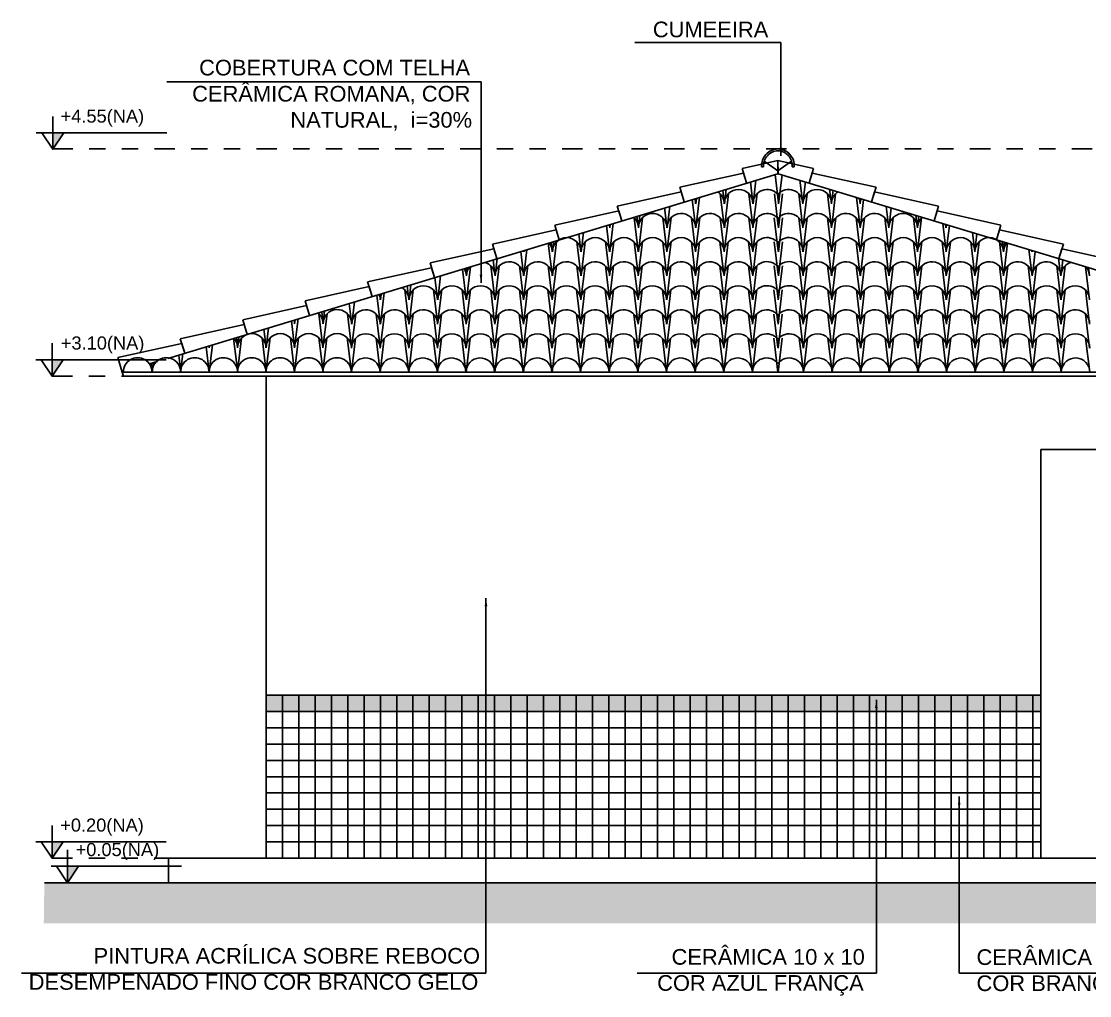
# Model space of a CAD drawing. Extents: x 11 to 195, y 73 to 157.
# Drawn here: x 36.62 to 43.17, y 104.19 to 110.16 of the extents above; entities that cross this region are included whole.
import ezdxf

# ---------------------------------------------------------------- set-up
doc = ezdxf.new("R2010")
doc.units = 0
doc.header["$LTSCALE"] = 0.005
for name, pattern in [('C5', [60, 50, -5, 0, -5]), ('HIDDEN', [9.525, 6.35, -3.175]), ('TRAÇO-2PTOS_P', [0.625, 0.25, -0.125, 0, -0.125, 0, -0.125])]:
    doc.linetypes.add(name, pattern=pattern)
doc.layers.get('0').update_dxf_attribs({"linetype": 'CONTINUOUS'})
for name, color, linetype in [('01', 1, 'CONTINUOUS'), ('02', 2, 'CONTINUOUS'), ('0_HATCH', 1, 'CONTINUOUS'), ('252', 252, 'CONTINUOUS'), ('A-01', 1, 'CONTINUOUS'), ('A-HACHURA', 7, 'CONTINUOUS'), ('ARQ-ALV-ENCOBERTA', 8, 'HIDDEN'), ('ARQ-EXO-1_050', 251, 'C5'), ('ARQ-SMB-1_050', 1, 'CONTINUOUS'), ('ARQ-SMB-1_100', 1, 'CONTINUOUS'), ('ARQ-TXT-1_075', 2, 'CONTINUOUS'), ('BL-AR-TELHA 2', 2, 'CONTINUOUS'), ('TELHA', 3, 'CONTINUOUS')]:
    doc.layers.add(name, color=color, linetype=linetype)
doc.styles.add('ESC-50-A20', font='arial.ttf', dxfattribs={"height": 0.1})
doc.styles.add('FNDE Texto Cota 0025', font='verdana.ttf', dxfattribs={"height": 0.04})
doc.dimstyles.new('FNDE 1-0025', dxfattribs={"dimscale": 5, "dimtxt": 0.04, "dimasz": 0.01, "dimexe": 0.15, "dimexo": 0.15, "dimgap": 0.005, "dimtad": 1, "dimzin": 1, "dimdsep": 46, "dimtxsty": 'FNDE Texto Cota 0025', "dimblk": 'tic', "dimcen": 0.015, "dimdle": 0.15, "dimse1": 1, "dimse2": 1, "dimclrd": 251, "dimclre": 251, "dimclrt": 256, "dimaunit": 1, "dimadec": 3, "dimazin": 0, "dimtfac": 1, "dimtix": 1, "dimtmove": 2, "dimatfit": 3, "dimfxl": 0.15, "dimtvp": 1, "dimtolj": 1, "dimtzin": 0, "dimarcsym": 0})

# ---------------------------------------------------------------- blocks, each defined once
blk = doc.blocks.new('FNDE-Nível Corte-1_050')
blk.add_hatch(color=251).paths.add_polyline_path([(140.6568, -0.1868), (140.7408, -0.1868), (140.6568, -0.3128)])
at = {"color": 251}
for p, q in [((140.6568, -0.0608), (140.6568, -0.3128)), ((140.5308, -0.1868), (141.5308, -0.1868))]:
    blk.add_line(p, q, dxfattribs=at)
blk.add_lwpolyline([(140.5728, -0.1868), (140.6568, -0.3128), (140.7408, -0.1868)], dxfattribs=at)
blk = doc.blocks.new('tic')
at = {"color": 251}
for p, q in [((-1, 0), (1, 0)), ((0, -1), (0, 1))]:
    blk.add_line(p, q, dxfattribs=at)
blk.add_line((-0.6, -0.6), (0.6, 0.6))

msp = doc.modelspace()

# ---------------------------------------------------------------- hatches: boundary and pattern name
at = {"layer": '0_HATCH'}
msp.add_hatch(color=160, dxfattribs=at).paths.add_polyline_path([(42.8691, 106.0283), (38.1191, 106.0283), (38.1191, 105.9283), (42.8691, 105.9283)])
at = {"layer": 'A-HACHURA'}
msp.add_hatch(color=254, dxfattribs=at).paths.add_polyline_path([(36.7588, 104.8783), (36.7554, 104.6291), (47.3912, 104.6291), (47.3946, 104.8783)])

# ---------------------------------------------------------------- linework, layer by layer
at = {"layer": '01', "color": 251}
for p, q in [((42.8691, 106.0283), (38.1191, 106.0283)), ((42.8691, 105.9283), (38.1191, 105.9283))]:
    msp.add_line(p, q, dxfattribs=at)
at = {"layer": '02', "color": 253, "linetype": 'Continuous'}
msp.add_lwpolyline([(38.1191, 105.9283), (42.8691, 105.9283), (42.8691, 106.0283), (38.1191, 106.0283)], dxfattribs=at)
at = {"layer": '252'}
for p, q in [((38.2191, 105.0283), (38.2191, 106.0283)), ((38.3191, 105.0283), (38.3191, 106.0283)), ((38.3191, 105.0283), (38.3191, 106.0283)), ((38.4191, 105.0283), (38.4191, 106.0283)), ((38.5191, 105.0283), (38.5191, 106.0283)), ((38.6191, 105.0283), (38.6191, 106.0283)), ((38.7191, 105.0283), (38.7191, 106.0283)), ((38.7191, 105.0283), (38.7191, 106.0283)), ((38.8191, 105.0283), (38.8191, 106.0283)), ((38.9191, 105.0283), (38.9191, 106.0283)), ((39.0191, 105.0283), (39.0191, 106.0283)), ((39.1191, 105.0283), (39.1191, 106.0283)), ((39.1191, 105.0283), (39.1191, 106.0283)), ((39.2191, 105.0283), (39.2191, 106.0283)), ((39.3191, 105.0283), (39.3191, 106.0283)), ((39.4191, 105.0283), (39.4191, 106.0283)), ((39.5191, 105.0283), (39.5191, 106.0283)), ((39.5191, 105.0283), (39.5191, 106.0283)), ((39.6191, 105.0283), (39.6191, 106.0283)), ((39.7191, 105.0283), (39.7191, 106.0283)), ((39.8191, 105.0283), (39.8191, 106.0283)), ((39.9191, 105.0283), (39.9191, 106.0283)), ((39.9191, 105.0283), (39.9191, 106.0283)), ((40.0191, 105.0283), (40.0191, 106.0283)), ((40.1191, 105.0283), (40.1191, 106.0283)), ((40.2191, 105.0283), (40.2191, 106.0283)), ((40.3191, 105.0283), (40.3191, 106.0283)), ((40.3191, 105.0283), (40.3191, 106.0283)), ((40.4191, 105.0283), (40.4191, 106.0283)), ((40.5191, 105.0283), (40.5191, 106.0283)), ((40.6191, 105.0283), (40.6191, 106.0283)), ((40.7191, 105.0283), (40.7191, 106.0283)), ((40.7191, 105.0283), (40.7191, 106.0283)), ((40.8191, 105.0283), (40.8191, 106.0283)), ((40.9191, 105.0283), (40.9191, 106.0283)), ((41.0191, 105.0283), (41.0191, 106.0283)), ((41.1191, 105.0283), (41.1191, 106.0283)), ((41.1191, 105.0283), (41.1191, 106.0283)), ((41.2191, 105.0283), (41.2191, 106.0283)), ((41.3191, 105.0283), (41.3191, 106.0283)), ((41.4191, 105.0283), (41.4191, 106.0283)), ((41.5191, 105.0283), (41.5191, 106.0283)), ((41.5191, 105.0283), (41.5191, 106.0283)), ((41.6191, 105.0283), (41.6191, 106.0283)), ((41.7191, 105.0283), (41.7191, 106.0283)), ((41.8191, 105.0283), (41.8191, 106.0283)), ((41.9191, 105.0283), (41.9191, 106.0283)), ((41.9191, 105.0283), (41.9191, 106.0283)), ((42.0191, 105.0283), (42.0191, 106.0283)), ((42.1191, 105.0283), (42.1191, 106.0283)), ((42.2191, 105.0283), (42.2191, 106.0283)), ((42.3191, 105.0283), (42.3191, 106.0283)), ((42.4191, 105.0283), (42.4191, 106.0283)), ((42.5191, 105.0283), (42.5191, 106.0283)), ((42.5191, 105.0283), (42.5191, 106.0283)), ((42.6191, 105.0283), (42.6191, 106.0283)), ((42.7191, 105.0283), (42.7191, 106.0283)), ((42.8191, 105.0283), (42.8191, 106.0283)), ((42.8691, 105.8283), (38.1191, 105.8283)), ((42.8691, 105.7283), (38.1191, 105.7283)), ((42.8691, 105.6283), (38.1191, 105.6283)), ((42.8691, 105.5283), (38.1191, 105.5283)), ((42.8691, 105.4283), (38.1191, 105.4283)), ((42.8691, 105.3283), (38.1191, 105.3283)), ((42.8691, 105.2283), (38.1191, 105.2283)), ((42.8691, 105.1283), (38.1191, 105.1283))]:
    msp.add_line(p, q, dxfattribs=at)
msp.add_lwpolyline([(38.1191, 105.9283), (42.8691, 105.9283), (42.8691, 106.0283), (38.1191, 106.0283)], dxfattribs=at)
at = {"layer": 'A-01', "color": 3}
for p, q in [((41.1568, 109.2662, -0.1131), (41.1688, 109.2672, -0.1131)), ((41.2566, 109.2414, -0.1131), (41.1728, 109.3017, -0.1131)), ((41.2566, 109.2414, -0.1131), (41.2566, 109.3082, -0.1131)), ((41.2566, 109.2414, -0.1131), (41.2566, 109.3082, -0.1131)), ((41.2566, 109.2414, -0.1131), (41.3403, 109.3017, -0.1131)), ((41.3563, 109.2662, -0.1131), (41.3444, 109.2672, -0.1131)), ((37.516, 108.0922, -0.1131), (41.2553, 109.2244, -0.1131)), ((44.9971, 108.0922, -0.1131), (41.2578, 109.2244, -0.1131)), ((37.2365, 108.0075, -0.1131), (37.2446, 108.0101, -0.1131)), ((37.2365, 108.0075, -0.1131), (37.2439, 108.0099, -0.1131)), ((37.4035, 108.0581, -0.1131), (37.4511, 108.0725, -0.1131)), ((37.2366, 108.0075, -0.1131), (37.2439, 107.9833, -0.1131)), ((37.2465, 107.9833), (45.2416, 107.9833)), ((38.1191, 107.9833, -0.1152), (38.1191, 105.0283)), ((42.8691, 107.5334, -0.1131), (44.2191, 107.5335, -0.1131)), ((42.8691, 107.5334), (42.8691, 105.0283))]:
    msp.add_line(p, q, dxfattribs=at)
at = {"layer": 'A-01', "color": 5}
for p, q in [((38.1191, 105.0283), (37.5191, 105.0283)), ((37.5191, 105.0283), (47.3946, 105.0283)), ((37.5191, 105.0283), (37.5191, 104.8783)), ((38.1191, 105.0283), (44.3941, 105.0283))]:
    msp.add_line(p, q, dxfattribs=at)
at = {"layer": 'A-01', "color": 6}
msp.add_line((36.7588, 104.8783), (47.3946, 104.8783), dxfattribs=at)
at = {"layer": 'A-01', "color": 3}
for centre, radius, start, end in [((41.2585, 109.2742, -0.1131), 0.102, 91.08599, 184.46313), ((41.2585, 109.2742, -0.1131), 0.09, 91.23081, 184.46313), ((41.2546, 109.2742, -0.1131), 0.102, 355.53687, 88.91401), ((41.2546, 109.2742, -0.1131), 0.09, 355.53687, 88.76919)]:
    msp.add_arc(centre, radius, start, end, dxfattribs=at)
at = {"layer": 'ARQ-ALV-ENCOBERTA', "linetype": 'TRAÇO-2PTOS_P', "ltscale": 15}
for p, q in [((37.5191, 105.0283), (47.3946, 105.0283)), ((36.7588, 104.8783), (47.3946, 104.8783))]:
    msp.add_line(p, q, dxfattribs=at)
at = {"layer": 'ARQ-EXO-1_050', "color": 252, "linetype": 'TRAÇO-2PTOS_P', "ltscale": 100}
for p, q in [((36.8091, 109.3762), (47.3946, 109.3762)), ((36.8069, 107.9833, 0.3555), (47.3946, 107.9833, 0.0118)), ((36.8069, 105.0283, 0.3555), (47.3946, 105.0283, 0.0118))]:
    msp.add_line(p, q, dxfattribs=at)
at = {"layer": 'BL-AR-TELHA 2'}
for p, q in [((41.26, 109.0451, -0.1131), (41.239, 109.2194, -0.1131)), ((41.2566, 109.23, -0.1131), (41.2542, 109.2493, -0.1131)), ((41.2566, 109.23, -0.1131), (41.2589, 109.2493, -0.1131)), ((41.2611, 109.0404, -0.1131), (41.2824, 109.217, -0.1131)), ((40.9288, 109.0404, -0.1131), (40.9395, 109.1288, -0.1131)), ((41.1032, 109.0451, -0.1131), (41.0878, 109.1737, -0.1131)), ((41.1044, 109.0404, -0.1131), (41.1217, 109.1839, -0.1131)), ((41.4087, 109.0404, -0.1131), (41.3914, 109.1839, -0.1131)), ((41.4099, 109.0451, -0.1131), (41.4253, 109.1737, -0.1131)), ((41.5843, 109.0404, -0.1131), (41.5737, 109.1288, -0.1131)), ((40.751, 108.9023, -0.1131), (40.7313, 109.0657, -0.1131)), ((40.7521, 109.0451, -0.1131), (40.749, 109.0711, -0.1131)), ((40.7527, 108.8928, -0.1131), (40.7751, 109.079, -0.1131)), ((40.7532, 109.0404, -0.1131), (40.7572, 109.0736, -0.1131)), ((40.9265, 108.9023, -0.1131), (40.9025, 109.1018, -0.1131)), ((40.9277, 109.0451, -0.1131), (40.9184, 109.1224, -0.1131)), ((40.9282, 108.8928, -0.1131), (40.9534, 109.1018, -0.1131)), ((41.1021, 108.9023, -0.1131), (41.0781, 109.1018, -0.1131)), ((41.1038, 108.8928, -0.1131), (41.129, 109.1018, -0.1131)), ((41.2588, 108.9023, -0.1131), (41.2348, 109.1018, -0.1131)), ((41.2566, 109.0777, -0.1131), (41.2537, 109.1018, -0.1131)), ((41.2566, 109.0777, -0.1131), (41.2594, 109.1018, -0.1131)), ((41.2605, 108.8928, -0.1131), (41.2857, 109.1018, -0.1131)), ((41.4093, 108.8928, -0.1131), (41.3841, 109.1018, -0.1131)), ((41.411, 108.9023, -0.1131), (41.435, 109.1018, -0.1131)), ((41.5849, 108.8928, -0.1131), (41.5597, 109.1018, -0.1131)), ((41.5854, 109.0451, -0.1131), (41.5947, 109.1224, -0.1131)), ((41.5866, 108.9023, -0.1131), (41.6106, 109.1018, -0.1131)), ((41.7604, 108.8928, -0.1131), (41.738, 109.079, -0.1131)), ((41.7599, 109.0404, -0.1131), (41.7559, 109.0736, -0.1131)), ((41.761, 109.0451, -0.1131), (41.7641, 109.0711, -0.1131)), ((41.7621, 108.9023, -0.1131), (41.7818, 109.0657, -0.1131)), ((40.5754, 108.9023, -0.1131), (40.5619, 109.0144, -0.1131)), ((40.5771, 108.8928, -0.1131), (40.5929, 109.0238, -0.1131)), ((41.936, 108.8928, -0.1131), (41.9202, 109.0238, -0.1131)), ((41.9377, 108.9023, -0.1131), (41.9512, 109.0144, -0.1131)), ((40.3998, 108.75, -0.1131), (40.3752, 108.9542, -0.1131)), ((40.3998, 108.9023, -0.1131), (40.3925, 108.9631, -0.1131)), ((40.401, 108.7453, -0.1131), (40.4261, 108.9542, -0.1131)), ((40.4015, 108.8928, -0.1131), (40.4107, 108.9686, -0.1131)), ((40.5754, 108.75, -0.1131), (40.5508, 108.9542, -0.1131)), ((40.5765, 108.7453, -0.1131), (40.6017, 108.9542, -0.1131)), ((40.751, 108.75, -0.1131), (40.7264, 108.9542, -0.1131)), ((40.7521, 108.7453, -0.1131), (40.7773, 108.9542, -0.1131)), ((40.9265, 108.75, -0.1131), (40.902, 108.9542, -0.1131)), ((40.9277, 108.7453, -0.1131), (40.9528, 108.9542, -0.1131)), ((41.1021, 108.75, -0.1131), (41.0775, 108.9542, -0.1131)), ((41.1032, 108.7453, -0.1131), (41.1284, 108.9542, -0.1131)), ((41.2588, 108.75, -0.1131), (41.2343, 108.9542, -0.1131)), ((41.2566, 108.9255, -0.1131), (41.2531, 108.9542, -0.1131)), ((41.2566, 108.9255, -0.1131), (41.26, 108.9542, -0.1131)), ((41.26, 108.7453, -0.1131), (41.2851, 108.9542, -0.1131)), ((41.4099, 108.7453, -0.1131), (41.3847, 108.9542, -0.1131)), ((41.411, 108.75, -0.1131), (41.4356, 108.9542, -0.1131)), ((41.5854, 108.7453, -0.1131), (41.5603, 108.9542, -0.1131)), ((41.5866, 108.75, -0.1131), (41.6112, 108.9542, -0.1131)), ((41.761, 108.7453, -0.1131), (41.7359, 108.9542, -0.1131)), ((41.7621, 108.75, -0.1131), (41.7867, 108.9542, -0.1131)), ((41.9366, 108.7453, -0.1131), (41.9114, 108.9542, -0.1131)), ((41.9377, 108.75, -0.1131), (41.9623, 108.9542, -0.1131)), ((42.1121, 108.7453, -0.1131), (42.087, 108.9542, -0.1131)), ((42.1116, 108.8928, -0.1131), (42.1025, 108.9686, -0.1131)), ((42.1133, 108.9023, -0.1131), (42.1206, 108.9631, -0.1131)), ((42.1133, 108.75, -0.1131), (42.1379, 108.9542, -0.1131)), ((40.0498, 108.7453, -0.1131), (40.0641, 108.8637, -0.1131)), ((40.2243, 108.75, -0.1131), (40.2054, 108.9065, -0.1131)), ((40.2243, 108.9023, -0.1131), (40.2231, 108.9118, -0.1131)), ((40.2254, 108.7453, -0.1131), (40.2463, 108.9189, -0.1131)), ((40.226, 108.8928, -0.1131), (40.2284, 108.9135, -0.1131)), ((42.2877, 108.7453, -0.1131), (42.2668, 108.9189, -0.1131)), ((42.2871, 108.8928, -0.1131), (42.2847, 108.9135, -0.1131)), ((42.2889, 108.9023, -0.1131), (42.29, 108.9118, -0.1131)), ((42.2889, 108.75, -0.1131), (42.3077, 108.9065, -0.1131)), ((42.4633, 108.7453, -0.1131), (42.449, 108.8637, -0.1131)), ((39.872, 108.6072, -0.1131), (39.8489, 108.7986, -0.1131)), ((39.8731, 108.75, -0.1131), (39.8666, 108.8039, -0.1131)), ((39.8737, 108.5977, -0.1131), (39.8988, 108.8067, -0.1131)), ((39.8743, 108.7453, -0.1131), (39.8819, 108.8085, -0.1131)), ((40.0475, 108.6072, -0.1131), (40.0235, 108.8067, -0.1131)), ((40.0487, 108.75, -0.1131), (40.036, 108.8552, -0.1131)), ((40.0493, 108.5977, -0.1131), (40.0744, 108.8067, -0.1131)), ((40.2231, 108.6072, -0.1131), (40.1991, 108.8067, -0.1131)), ((40.2248, 108.5977, -0.1131), (40.25, 108.8067, -0.1131)), ((40.3987, 108.6072, -0.1131), (40.3747, 108.8067, -0.1131)), ((40.4004, 108.5977, -0.1131), (40.4255, 108.8067, -0.1131)), ((40.5743, 108.6072, -0.1131), (40.5502, 108.8067, -0.1131)), ((40.576, 108.5977, -0.1131), (40.6011, 108.8067, -0.1131)), ((40.7498, 108.6072, -0.1131), (40.7258, 108.8067, -0.1131)), ((40.7515, 108.5977, -0.1131), (40.7767, 108.8067, -0.1131)), ((40.9254, 108.6072, -0.1131), (40.9014, 108.8067, -0.1131)), ((40.9271, 108.5977, -0.1131), (40.9523, 108.8067, -0.1131)), ((41.101, 108.6072, -0.1131), (41.077, 108.8067, -0.1131)), ((41.1027, 108.5977, -0.1131), (41.1278, 108.8067, -0.1131)), ((41.2577, 108.6072, -0.1131), (41.2337, 108.8067, -0.1131)), ((41.2566, 108.7732, -0.1131), (41.2525, 108.8067, -0.1131)), ((41.2566, 108.7732, -0.1131), (41.2606, 108.8067, -0.1131)), ((41.2594, 108.5977, -0.1131), (41.2846, 108.8067, -0.1131)), ((41.4104, 108.5977, -0.1131), (41.3853, 108.8067, -0.1131)), ((41.4121, 108.6072, -0.1131), (41.4362, 108.8067, -0.1131)), ((41.586, 108.5977, -0.1131), (41.5609, 108.8067, -0.1131)), ((41.5877, 108.6072, -0.1131), (41.6117, 108.8067, -0.1131)), ((41.7616, 108.5977, -0.1131), (41.7364, 108.8067, -0.1131)), ((41.7633, 108.6072, -0.1131), (41.7873, 108.8067, -0.1131)), ((41.9371, 108.5977, -0.1131), (41.912, 108.8067, -0.1131)), ((41.9389, 108.6072, -0.1131), (41.9629, 108.8067, -0.1131)), ((42.1127, 108.5977, -0.1131), (42.0876, 108.8067, -0.1131)), ((42.1144, 108.6072, -0.1131), (42.1384, 108.8067, -0.1131)), ((42.2883, 108.5977, -0.1131), (42.2631, 108.8067, -0.1131)), ((42.29, 108.6072, -0.1131), (42.314, 108.8067, -0.1131)), ((42.4639, 108.5977, -0.1131), (42.4387, 108.8067, -0.1131)), ((42.4644, 108.75, -0.1131), (42.4771, 108.8552, -0.1131)), ((42.4656, 108.6072, -0.1131), (42.4896, 108.8067, -0.1131)), ((42.6394, 108.5977, -0.1131), (42.6143, 108.8067, -0.1131)), ((42.6389, 108.7453, -0.1131), (42.6312, 108.8085, -0.1131)), ((42.64, 108.75, -0.1131), (42.6465, 108.8039, -0.1131)), ((42.6411, 108.6072, -0.1131), (42.6642, 108.7986, -0.1131)), ((39.6964, 108.6072, -0.1131), (39.6795, 108.7473, -0.1131)), ((39.6975, 108.75, -0.1131), (39.6972, 108.7526, -0.1131)), ((39.6981, 108.5977, -0.1131), (39.7175, 108.7588, -0.1131)), ((39.6987, 108.7453, -0.1131), (39.6997, 108.7534, -0.1131)), ((42.815, 108.5977, -0.1131), (42.7956, 108.7588, -0.1131)), ((42.8144, 108.7453, -0.1131), (42.8135, 108.7534, -0.1131)), ((42.8156, 108.75, -0.1131), (42.8159, 108.7526, -0.1131)), ((42.8167, 108.6072, -0.1131), (42.8336, 108.7473, -0.1131)), ((39.5208, 108.6072, -0.1131), (39.5102, 108.696, -0.1131)), ((39.5225, 108.5977, -0.1131), (39.5353, 108.7036, -0.1131)), ((42.9906, 108.5977, -0.1131), (42.9778, 108.7036, -0.1131)), ((42.9923, 108.6072, -0.1131), (43.003, 108.696, -0.1131)), ((39.1708, 108.4502, -0.1131), (39.1887, 108.5986, -0.1131)), ((39.3453, 108.4549, -0.1131), (39.3231, 108.6393, -0.1131)), ((39.3453, 108.6072, -0.1131), (39.3408, 108.6447, -0.1131)), ((39.3464, 108.4502, -0.1131), (39.3709, 108.6538, -0.1131)), ((39.347, 108.5977, -0.1131), (39.3531, 108.6484, -0.1131)), ((39.5208, 108.4549, -0.1131), (39.4963, 108.6591, -0.1131)), ((39.522, 108.4502, -0.1131), (39.5471, 108.6591, -0.1131)), ((39.6964, 108.4549, -0.1131), (39.6718, 108.6591, -0.1131)), ((39.6975, 108.4502, -0.1131), (39.7227, 108.6591, -0.1131)), ((39.872, 108.4549, -0.1131), (39.8474, 108.6591, -0.1131)), ((39.8731, 108.4502, -0.1131), (39.8983, 108.6591, -0.1131)), ((40.0475, 108.4549, -0.1131), (40.023, 108.6591, -0.1131)), ((40.0487, 108.4502, -0.1131), (40.0738, 108.6591, -0.1131)), ((40.2231, 108.4549, -0.1131), (40.1985, 108.6591, -0.1131)), ((40.2243, 108.4502, -0.1131), (40.2494, 108.6591, -0.1131)), ((40.3987, 108.4549, -0.1131), (40.3741, 108.6591, -0.1131)), ((40.3998, 108.4502, -0.1131), (40.425, 108.6591, -0.1131)), ((40.5743, 108.4549, -0.1131), (40.5497, 108.6591, -0.1131)), ((40.5754, 108.4502, -0.1131), (40.6005, 108.6591, -0.1131)), ((40.7498, 108.4549, -0.1131), (40.7252, 108.6591, -0.1131)), ((40.751, 108.4502, -0.1131), (40.7761, 108.6591, -0.1131)), ((40.9254, 108.4549, -0.1131), (40.9008, 108.6591, -0.1131)), ((40.9265, 108.4502, -0.1131), (40.9517, 108.6591, -0.1131)), ((41.101, 108.4549, -0.1131), (41.0764, 108.6591, -0.1131)), ((41.1021, 108.4502, -0.1131), (41.1273, 108.6591, -0.1131)), ((41.2577, 108.4549, -0.1131), (41.2331, 108.6591, -0.1131)), ((41.2566, 108.6209, -0.1131), (41.252, 108.6591, -0.1131)), ((41.2566, 108.6209, -0.1131), (41.2612, 108.6591, -0.1131)), ((41.2588, 108.4502, -0.1131), (41.284, 108.6591, -0.1131)), ((41.411, 108.4502, -0.1131), (41.3859, 108.6591, -0.1131)), ((41.4121, 108.4549, -0.1131), (41.4367, 108.6591, -0.1131)), ((41.5866, 108.4502, -0.1131), (41.5614, 108.6591, -0.1131)), ((41.5877, 108.4549, -0.1131), (41.6123, 108.6591, -0.1131)), ((41.7621, 108.4502, -0.1131), (41.737, 108.6591, -0.1131)), ((41.7633, 108.4549, -0.1131), (41.7879, 108.6591, -0.1131)), ((41.9377, 108.4502, -0.1131), (41.9126, 108.6591, -0.1131)), ((41.9389, 108.4549, -0.1131), (41.9634, 108.6591, -0.1131)), ((42.1133, 108.4502, -0.1131), (42.0881, 108.6591, -0.1131)), ((42.1144, 108.4549, -0.1131), (42.139, 108.6591, -0.1131)), ((42.2889, 108.4502, -0.1131), (42.2637, 108.6591, -0.1131)), ((42.29, 108.4549, -0.1131), (42.3146, 108.6591, -0.1131)), ((42.4644, 108.4502, -0.1131), (42.4393, 108.6591, -0.1131)), ((42.4656, 108.4549, -0.1131), (42.4901, 108.6591, -0.1131)), ((42.64, 108.4502, -0.1131), (42.6148, 108.6591, -0.1131)), ((42.6411, 108.4549, -0.1131), (42.6657, 108.6591, -0.1131)), ((42.8156, 108.4502, -0.1131), (42.7904, 108.6591, -0.1131)), ((42.8167, 108.4549, -0.1131), (42.8413, 108.6591, -0.1131)), ((42.9911, 108.4502, -0.1131), (42.966, 108.6591, -0.1131)), ((42.9923, 108.4549, -0.1131), (43.0169, 108.6591, -0.1131)), ((43.1667, 108.4502, -0.1131), (43.1422, 108.6538, -0.1131)), ((43.1661, 108.5977, -0.1131), (43.16, 108.6484, -0.1131)), ((38.9941, 108.4549, -0.1131), (38.9843, 108.5367, -0.1131)), ((38.9953, 108.4502, -0.1131), (39.0065, 108.5435, -0.1131)), ((39.1697, 108.4549, -0.1131), (39.1537, 108.588, -0.1131)), ((38.8174, 108.3121, -0.1131), (38.7972, 108.4801, -0.1131)), ((38.8186, 108.4549, -0.1131), (38.8149, 108.4855, -0.1131)), ((38.8191, 108.3026, -0.1131), (38.8421, 108.4937, -0.1131)), ((38.8197, 108.4502, -0.1131), (38.8243, 108.4883, -0.1131)), ((38.993, 108.3121, -0.1131), (38.969, 108.5116, -0.1131)), ((38.9947, 108.3026, -0.1131), (39.0199, 108.5116, -0.1131)), ((39.1686, 108.3121, -0.1131), (39.1445, 108.5116, -0.1131)), ((39.1703, 108.3026, -0.1131), (39.1954, 108.5116, -0.1131)), ((39.3441, 108.3121, -0.1131), (39.3201, 108.5116, -0.1131)), ((39.3458, 108.3026, -0.1131), (39.371, 108.5116, -0.1131)), ((39.5197, 108.3121, -0.1131), (39.4957, 108.5116, -0.1131)), ((39.5214, 108.3026, -0.1131), (39.5466, 108.5116, -0.1131)), ((39.6953, 108.3121, -0.1131), (39.6713, 108.5116, -0.1131)), ((39.697, 108.3026, -0.1131), (39.7221, 108.5116, -0.1131)), ((39.8708, 108.3121, -0.1131), (39.8468, 108.5116, -0.1131)), ((39.8725, 108.3026, -0.1131), (39.8977, 108.5116, -0.1131)), ((40.0464, 108.3121, -0.1131), (40.0224, 108.5116, -0.1131)), ((40.0481, 108.3026, -0.1131), (40.0733, 108.5116, -0.1131)), ((40.222, 108.3121, -0.1131), (40.198, 108.5116, -0.1131)), ((40.2237, 108.3026, -0.1131), (40.2488, 108.5116, -0.1131)), ((40.3975, 108.3121, -0.1131), (40.3735, 108.5116, -0.1131)), ((40.3993, 108.3026, -0.1131), (40.4244, 108.5116, -0.1131)), ((40.5731, 108.3121, -0.1131), (40.5491, 108.5116, -0.1131)), ((40.5748, 108.3026, -0.1131), (40.6, 108.5116, -0.1131)), ((40.7487, 108.3121, -0.1131), (40.7247, 108.5116, -0.1131)), ((40.7504, 108.3026, -0.1131), (40.7755, 108.5116, -0.1131)), ((40.9243, 108.3121, -0.1131), (40.9002, 108.5116, -0.1131)), ((40.926, 108.3026, -0.1131), (40.9511, 108.5116, -0.1131)), ((41.0998, 108.3121, -0.1131), (41.0758, 108.5116, -0.1131)), ((41.1015, 108.3026, -0.1131), (41.1267, 108.5116, -0.1131)), ((41.2566, 108.3121, -0.1131), (41.2325, 108.5116, -0.1131)), ((41.2566, 108.4686, -0.1131), (41.2514, 108.5116, -0.1131)), ((41.2566, 108.4686, -0.1131), (41.2617, 108.5116, -0.1131)), ((41.2583, 108.3026, -0.1131), (41.2834, 108.5116, -0.1131)), ((41.4116, 108.3026, -0.1131), (41.3864, 108.5116, -0.1131)), ((41.4133, 108.3121, -0.1131), (41.4373, 108.5116, -0.1131)), ((41.5871, 108.3026, -0.1131), (41.562, 108.5116, -0.1131)), ((41.5889, 108.3121, -0.1131), (41.6129, 108.5116, -0.1131)), ((41.7627, 108.3026, -0.1131), (41.7376, 108.5116, -0.1131)), ((41.7644, 108.3121, -0.1131), (41.7884, 108.5116, -0.1131)), ((41.9383, 108.3026, -0.1131), (41.9131, 108.5116, -0.1131)), ((41.94, 108.3121, -0.1131), (41.964, 108.5116, -0.1131)), ((42.1139, 108.3026, -0.1131), (42.0887, 108.5116, -0.1131)), ((42.1156, 108.3121, -0.1131), (42.1396, 108.5116, -0.1131)), ((42.2894, 108.3026, -0.1131), (42.2643, 108.5116, -0.1131)), ((42.2911, 108.3121, -0.1131), (42.3151, 108.5116, -0.1131)), ((42.465, 108.3026, -0.1131), (42.4398, 108.5116, -0.1131)), ((42.4667, 108.3121, -0.1131), (42.4907, 108.5116, -0.1131)), ((42.6406, 108.3026, -0.1131), (42.6154, 108.5116, -0.1131)), ((42.6423, 108.3121, -0.1131), (42.6663, 108.5116, -0.1131)), ((42.8161, 108.3026, -0.1131), (42.791, 108.5116, -0.1131)), ((42.8178, 108.3121, -0.1131), (42.8419, 108.5116, -0.1131)), ((42.9917, 108.3026, -0.1131), (42.9666, 108.5116, -0.1131)), ((42.9934, 108.3121, -0.1131), (43.0174, 108.5116, -0.1131)), ((43.1673, 108.3026, -0.1131), (43.1421, 108.5116, -0.1131)), ((38.6417, 108.3137, -0.1131), (38.6278, 108.4288, -0.1131)), ((38.6436, 108.3026, -0.1131), (38.6599, 108.4385, -0.1131)), ((38.4673, 108.1614, -0.1131), (38.4427, 108.3656, -0.1131)), ((38.4673, 108.3137, -0.1131), (38.4595, 108.3779, -0.1131)), ((38.4672, 108.1567, -0.1131), (38.4924, 108.3656, -0.1131)), ((38.4678, 108.3042, -0.1131), (38.4773, 108.3832, -0.1131)), ((38.6417, 108.1614, -0.1131), (38.6171, 108.3656, -0.1131)), ((38.643, 108.1551, -0.1131), (38.6681, 108.364, -0.1131)), ((38.8174, 108.1598, -0.1131), (38.7928, 108.364, -0.1131)), ((38.8186, 108.1551, -0.1131), (38.8437, 108.364, -0.1131)), ((38.993, 108.1598, -0.1131), (38.9684, 108.364, -0.1131)), ((38.9941, 108.1551, -0.1131), (39.0193, 108.364, -0.1131)), ((39.1686, 108.1598, -0.1131), (39.144, 108.364, -0.1131)), ((39.1697, 108.1551, -0.1131), (39.1949, 108.364, -0.1131)), ((39.3441, 108.1598, -0.1131), (39.3195, 108.364, -0.1131)), ((39.3453, 108.1551, -0.1131), (39.3704, 108.364, -0.1131)), ((39.5197, 108.1598, -0.1131), (39.4951, 108.364, -0.1131)), ((39.5208, 108.1551, -0.1131), (39.546, 108.364, -0.1131)), ((39.6953, 108.1598, -0.1131), (39.6707, 108.364, -0.1131)), ((39.6964, 108.1551, -0.1131), (39.7216, 108.364, -0.1131)), ((39.8708, 108.1598, -0.1131), (39.8463, 108.364, -0.1131)), ((39.872, 108.1551, -0.1131), (39.8971, 108.364, -0.1131)), ((40.0464, 108.1598, -0.1131), (40.0218, 108.364, -0.1131)), ((40.0475, 108.1551, -0.1131), (40.0727, 108.364, -0.1131)), ((40.222, 108.1598, -0.1131), (40.1974, 108.364, -0.1131)), ((40.2231, 108.1551, -0.1131), (40.2483, 108.364, -0.1131)), ((40.3975, 108.1598, -0.1131), (40.373, 108.364, -0.1131)), ((40.3987, 108.1551, -0.1131), (40.4238, 108.364, -0.1131)), ((40.5731, 108.1598, -0.1131), (40.5485, 108.364, -0.1131)), ((40.5743, 108.1551, -0.1131), (40.5994, 108.364, -0.1131)), ((40.7487, 108.1598, -0.1131), (40.7241, 108.364, -0.1131)), ((40.7498, 108.1551, -0.1131), (40.775, 108.364, -0.1131)), ((40.9243, 108.1598, -0.1131), (40.8997, 108.364, -0.1131)), ((40.9254, 108.1551, -0.1131), (40.9505, 108.364, -0.1131)), ((41.0998, 108.1598, -0.1131), (41.0752, 108.364, -0.1131)), ((41.101, 108.1551, -0.1131), (41.1261, 108.364, -0.1131)), ((41.2566, 108.1598, -0.1131), (41.232, 108.364, -0.1131)), ((41.2566, 108.3163, -0.1131), (41.2508, 108.364, -0.1131)), ((41.2566, 108.3163, -0.1131), (41.2623, 108.364, -0.1131)), ((41.2577, 108.1551, -0.1131), (41.2828, 108.364, -0.1131)), ((41.4121, 108.1551, -0.1131), (41.387, 108.364, -0.1131)), ((41.4133, 108.1598, -0.1131), (41.4379, 108.364, -0.1131)), ((41.5877, 108.1551, -0.1131), (41.5626, 108.364, -0.1131)), ((41.5889, 108.1598, -0.1131), (41.6134, 108.364, -0.1131)), ((41.7633, 108.1551, -0.1131), (41.7381, 108.364, -0.1131)), ((41.7644, 108.1598, -0.1131), (41.789, 108.364, -0.1131)), ((41.9389, 108.1551, -0.1131), (41.9137, 108.364, -0.1131)), ((41.94, 108.1598, -0.1131), (41.9646, 108.364, -0.1131)), ((42.1144, 108.1551, -0.1131), (42.0893, 108.364, -0.1131)), ((42.1156, 108.1598, -0.1131), (42.1401, 108.364, -0.1131)), ((42.29, 108.1551, -0.1131), (42.2648, 108.364, -0.1131)), ((42.2911, 108.1598, -0.1131), (42.3157, 108.364, -0.1131)), ((42.4656, 108.1551, -0.1131), (42.4404, 108.364, -0.1131)), ((42.4667, 108.1598, -0.1131), (42.4913, 108.364, -0.1131)), ((42.6411, 108.1551, -0.1131), (42.616, 108.364, -0.1131)), ((42.6423, 108.1598, -0.1131), (42.6669, 108.364, -0.1131)), ((42.8167, 108.1551, -0.1131), (42.7916, 108.364, -0.1131)), ((42.8178, 108.1598, -0.1131), (42.8424, 108.364, -0.1131)), ((42.9923, 108.1551, -0.1131), (42.9671, 108.364, -0.1131)), ((42.9934, 108.1598, -0.1131), (43.018, 108.364, -0.1131)), ((43.1678, 108.1551, -0.1131), (43.1427, 108.364, -0.1131)), ((38.1184, 108.1567, -0.1131), (38.1331, 108.279, -0.1131)), ((38.2928, 108.1614, -0.1131), (38.2736, 108.3215, -0.1131)), ((38.2928, 108.3137, -0.1131), (38.2912, 108.3269, -0.1131)), ((38.2928, 108.1567, -0.1131), (38.3141, 108.3338, -0.1131)), ((38.2934, 108.3042, -0.1131), (38.2963, 108.3284, -0.1131)), ((37.9442, 108.0075, -0.1131), (37.9193, 108.2143, -0.1131)), ((37.944, 108.1614, -0.1131), (37.937, 108.2196, -0.1131)), ((37.9432, 108.0075, -0.1131), (37.9686, 108.2181, -0.1131)), ((37.944, 108.1567, -0.1131), (37.9521, 108.2242, -0.1131)), ((38.1186, 108.0075, -0.1131), (38.0933, 108.2181, -0.1131)), ((38.1184, 108.1614, -0.1131), (38.1053, 108.2706, -0.1131)), ((38.1177, 108.0075, -0.1131), (38.143, 108.2181, -0.1131)), ((38.293, 108.0075, -0.1131), (38.2677, 108.2181, -0.1131)), ((38.2921, 108.0075, -0.1131), (38.3174, 108.2181, -0.1131)), ((38.4674, 108.0075, -0.1131), (38.4421, 108.2181, -0.1131)), ((38.4665, 108.0075, -0.1131), (38.4918, 108.2181, -0.1131)), ((38.6419, 108.0075, -0.1131), (38.6165, 108.2181, -0.1131)), ((38.6424, 108.0075, -0.1131), (38.6676, 108.2165, -0.1131)), ((38.8174, 108.0075, -0.1131), (38.7923, 108.2165, -0.1131)), ((38.818, 108.0075, -0.1131), (38.8431, 108.2165, -0.1131)), ((38.993, 108.0075, -0.1131), (38.9678, 108.2165, -0.1131)), ((38.9936, 108.0075, -0.1131), (39.0187, 108.2165, -0.1131)), ((39.1686, 108.0075, -0.1131), (39.1434, 108.2165, -0.1131)), ((39.1691, 108.0075, -0.1131), (39.1943, 108.2165, -0.1131)), ((39.3441, 108.0075, -0.1131), (39.319, 108.2165, -0.1131)), ((39.3447, 108.0075, -0.1131), (39.3699, 108.2165, -0.1131)), ((39.5197, 108.0075, -0.1131), (39.4945, 108.2165, -0.1131)), ((39.5203, 108.0075, -0.1131), (39.5454, 108.2165, -0.1131)), ((39.6953, 108.0075, -0.1131), (39.6701, 108.2165, -0.1131)), ((39.6958, 108.0075, -0.1131), (39.721, 108.2165, -0.1131)), ((39.8708, 108.0075, -0.1131), (39.8457, 108.2165, -0.1131)), ((39.8714, 108.0075, -0.1131), (39.8966, 108.2165, -0.1131)), ((40.0464, 108.0075, -0.1131), (40.0213, 108.2165, -0.1131)), ((40.047, 108.0075, -0.1131), (40.0721, 108.2165, -0.1131)), ((40.222, 108.0075, -0.1131), (40.1968, 108.2165, -0.1131)), ((40.2225, 108.0075, -0.1131), (40.2477, 108.2165, -0.1131)), ((40.3975, 108.0075, -0.1131), (40.3724, 108.2165, -0.1131)), ((40.3981, 108.0075, -0.1131), (40.4233, 108.2165, -0.1131)), ((40.5731, 108.0075, -0.1131), (40.548, 108.2165, -0.1131)), ((40.5737, 108.0075, -0.1131), (40.5988, 108.2165, -0.1131)), ((40.7487, 108.0075, -0.1131), (40.7235, 108.2165, -0.1131)), ((40.7493, 108.0075, -0.1131), (40.7744, 108.2165, -0.1131)), ((40.9243, 108.0075, -0.1131), (40.8991, 108.2165, -0.1131)), ((40.9248, 108.0075, -0.1131), (40.95, 108.2165, -0.1131)), ((41.0998, 108.0075, -0.1131), (41.0747, 108.2165, -0.1131)), ((41.1004, 108.0075, -0.1131), (41.1255, 108.2165, -0.1131)), ((41.2566, 108.0075, -0.1131), (41.2314, 108.2165, -0.1131)), ((41.2566, 108.1641, -0.1131), (41.2502, 108.2165, -0.1131)), ((41.2566, 108.1641, -0.1131), (41.2629, 108.2165, -0.1131)), ((41.2571, 108.0075, -0.1131), (41.2823, 108.2165, -0.1131)), ((41.4127, 108.0075, -0.1131), (41.3876, 108.2165, -0.1131)), ((41.4133, 108.0075, -0.1131), (41.4384, 108.2165, -0.1131)), ((41.5883, 108.0075, -0.1131), (41.5631, 108.2165, -0.1131)), ((41.5889, 108.0075, -0.1131), (41.614, 108.2165, -0.1131)), ((41.7639, 108.0075, -0.1131), (41.7387, 108.2165, -0.1131)), ((41.7644, 108.0075, -0.1131), (41.7896, 108.2165, -0.1131)), ((41.9394, 108.0075, -0.1131), (41.9143, 108.2165, -0.1131)), ((41.94, 108.0075, -0.1131), (41.9651, 108.2165, -0.1131)), ((42.115, 108.0075, -0.1131), (42.0898, 108.2165, -0.1131)), ((42.1156, 108.0075, -0.1131), (42.1407, 108.2165, -0.1131)), ((42.2906, 108.0075, -0.1131), (42.2654, 108.2165, -0.1131)), ((42.2911, 108.0075, -0.1131), (42.3163, 108.2165, -0.1131)), ((42.4661, 108.0075, -0.1131), (42.441, 108.2165, -0.1131)), ((42.4667, 108.0075, -0.1131), (42.4919, 108.2165, -0.1131)), ((42.6417, 108.0075, -0.1131), (42.6166, 108.2165, -0.1131)), ((42.6423, 108.0075, -0.1131), (42.6674, 108.2165, -0.1131)), ((42.8173, 108.0075, -0.1131), (42.7921, 108.2165, -0.1131)), ((42.8178, 108.0075, -0.1131), (42.843, 108.2165, -0.1131)), ((42.9928, 108.0075, -0.1131), (42.9677, 108.2165, -0.1131)), ((42.9934, 108.0075, -0.1131), (43.0186, 108.2165, -0.1131)), ((43.1684, 108.0075, -0.1131), (43.1433, 108.2165, -0.1131)), ((37.7698, 108.0075, -0.1131), (37.751, 108.1633, -0.1131)), ((37.7696, 108.1614, -0.1131), (37.7687, 108.1687, -0.1131)), ((37.7688, 108.0075, -0.1131), (37.789, 108.1748, -0.1131)), ((37.7696, 108.1567, -0.1131), (37.7711, 108.1694, -0.1131)), ((37.5954, 108.0075, -0.1131), (37.5828, 108.1124, -0.1131)), ((37.5944, 108.0075, -0.1131), (37.608, 108.12, -0.1131)), ((37.4196, 108.0075, -0.1131), (37.4129, 108.0638, -0.1131)), ((37.42, 108.0075, -0.1131), (37.4273, 108.0684, -0.1131))]:
    msp.add_line(p, q, dxfattribs=at)
for centre, radius, start, end in [((41.1919, 109.1879, -0.1131), 0.0875, 42.34482, 44.55694), ((41.3212, 109.1879, -0.1131), 0.0875, 135.44306, 137.65518), ((41.0157, 109.0404, -0.1131), 0.0875, 0, 180), ((41.1913, 109.0404, -0.1131), 0.0875, 41.788, 180), ((41.3218, 109.0404, -0.1131), 0.0875, 0, 138.212), ((41.4974, 109.0404, -0.1131), 0.0875, 0, 180), ((40.6646, 109.0404, -0.1131), 0.0875, 0, 20.07175), ((40.8402, 109.0404, -0.1131), 0.0875, 157.22123, 180), ((40.8402, 109.0404, -0.1131), 0.0875, 0, 56.47022), ((41.6729, 109.0404, -0.1131), 0.0875, 123.52978, 180), ((41.6729, 109.0404, -0.1131), 0.0875, 0, 22.77877), ((41.8485, 109.0404, -0.1131), 0.0875, 159.92825, 180), ((40.3129, 108.8928, -0.1131), 0.0875, 6.54188, 47.19928), ((40.4885, 108.8928, -0.1131), 0.0875, 6.54188, 180), ((40.664, 108.8928, -0.1131), 0.0875, 6.54188, 180), ((40.8396, 108.8928, -0.1131), 0.0875, 6.54188, 180), ((41.0152, 108.8928, -0.1131), 0.0875, 6.54188, 180), ((41.1907, 108.8928, -0.1131), 0.0875, 41.22506, 180), ((41.3224, 108.8928, -0.1131), 0.0875, 0, 138.77494), ((41.4979, 108.8928, -0.1131), 0.0875, 0, 173.45812), ((41.6735, 108.8928, -0.1131), 0.0875, 0, 173.45812), ((41.8491, 108.8928, -0.1131), 0.0875, 0, 173.45812), ((42.0246, 108.8928, -0.1131), 0.0875, 0, 173.45812), ((42.2002, 108.8928, -0.1131), 0.0875, 132.80072, 173.45812), ((40.1373, 108.8928, -0.1131), 0.0875, 6.54188, 12.47877), ((40.3129, 108.8928, -0.1131), 0.0875, 166.49217, 180), ((42.2002, 108.8928, -0.1131), 0.0875, 0, 13.50783), ((42.3758, 108.8928, -0.1131), 0.0875, 167.52123, 173.45812), ((39.7856, 108.7453, -0.1131), 0.0875, 0, 38.74127), ((39.9612, 108.7453, -0.1131), 0.0875, 0, 180), ((40.1368, 108.7453, -0.1131), 0.0875, 0, 180), ((40.3123, 108.7453, -0.1131), 0.0875, 0, 180), ((40.4879, 108.7453, -0.1131), 0.0875, 0, 180), ((40.6635, 108.7453, -0.1131), 0.0875, 0, 180), ((40.839, 108.7453, -0.1131), 0.0875, 0, 180), ((41.0146, 108.7453, -0.1131), 0.0875, 0, 180), ((41.1902, 108.7453, -0.1131), 0.0875, 40.65574, 180), ((41.3229, 108.7453, -0.1131), 0.0875, 0, 139.34426), ((41.4985, 108.7453, -0.1131), 0.0875, 0, 180), ((41.6741, 108.7453, -0.1131), 0.0875, 0, 180), ((41.8496, 108.7453, -0.1131), 0.0875, 0, 180), ((42.0252, 108.7453, -0.1131), 0.0875, 0, 180), ((42.2008, 108.7453, -0.1131), 0.0875, 0, 180), ((42.3764, 108.7453, -0.1131), 0.0875, 0, 180), ((42.5519, 108.7453, -0.1131), 0.0875, 0, 180), ((42.7275, 108.7453, -0.1131), 0.0875, 141.25873, 180), ((39.61, 108.7453, -0.1131), 0.0875, 0, 4.80758), ((39.7856, 108.7453, -0.1131), 0.0875, 174.95018, 180), ((42.7275, 108.7453, -0.1131), 0.0875, 0, 5.04982), ((42.9031, 108.7453, -0.1131), 0.0875, 175.19242, 180), ((39.4339, 108.5977, -0.1131), 0.0875, 6.54188, 72.12874), ((39.6095, 108.5977, -0.1131), 0.0875, 6.54188, 180), ((39.785, 108.5977, -0.1131), 0.0875, 6.54188, 180), ((39.9606, 108.5977, -0.1131), 0.0875, 6.54188, 180), ((40.1362, 108.5977, -0.1131), 0.0875, 6.54188, 180), ((40.3118, 108.5977, -0.1131), 0.0875, 6.54188, 180), ((40.4873, 108.5977, -0.1131), 0.0875, 6.54188, 180), ((40.6629, 108.5977, -0.1131), 0.0875, 6.54188, 180), ((40.8385, 108.5977, -0.1131), 0.0875, 6.54188, 180), ((41.014, 108.5977, -0.1131), 0.0875, 6.54188, 180), ((41.1896, 108.5977, -0.1131), 0.0875, 40.07975, 180), ((41.3235, 108.5977, -0.1131), 0.0875, 0, 139.92025), ((41.4991, 108.5977, -0.1131), 0.0875, 0, 173.45812), ((41.6746, 108.5977, -0.1131), 0.0875, 0, 173.45812), ((41.8502, 108.5977, -0.1131), 0.0875, 0, 173.45812), ((42.0258, 108.5977, -0.1131), 0.0875, 0, 173.45812), ((42.2014, 108.5977, -0.1131), 0.0875, 0, 173.45812), ((42.3769, 108.5977, -0.1131), 0.0875, 0, 173.45812), ((42.5525, 108.5977, -0.1131), 0.0875, 0, 173.45812), ((42.7281, 108.5977, -0.1131), 0.0875, 0, 173.45812), ((42.9036, 108.5977, -0.1131), 0.0875, 0, 173.45812), ((43.0792, 108.5977, -0.1131), 0.0875, 107.87126, 173.45812), ((39.2583, 108.5977, -0.1131), 0.0875, 6.54188, 30.76159), ((39.4339, 108.5977, -0.1131), 0.0875, 141.56272, 180), ((43.0792, 108.5977, -0.1131), 0.0875, 0, 38.43728), ((39.0822, 108.4502, -0.1131), 0.0875, 0, 180), ((39.2578, 108.4502, -0.1131), 0.0875, 0, 180), ((39.4333, 108.4502, -0.1131), 0.0875, 0, 180), ((39.6089, 108.4502, -0.1131), 0.0875, 0, 180), ((39.7845, 108.4502, -0.1131), 0.0875, 0, 180), ((39.96, 108.4502, -0.1131), 0.0875, 0, 180), ((40.1356, 108.4502, -0.1131), 0.0875, 0, 180), ((40.3112, 108.4502, -0.1131), 0.0875, 0, 180), ((40.4868, 108.4502, -0.1131), 0.0875, 0, 180), ((40.6623, 108.4502, -0.1131), 0.0875, 0, 180), ((40.8379, 108.4502, -0.1131), 0.0875, 0, 180), ((41.0135, 108.4502, -0.1131), 0.0875, 0, 180), ((41.189, 108.4502, -0.1131), 0.0875, 39.49679, 180), ((41.3241, 108.4502, -0.1131), 0.0875, 0, 140.50321), ((41.4996, 108.4502, -0.1131), 0.0875, 0, 180), ((41.6752, 108.4502, -0.1131), 0.0875, 0, 180), ((41.8508, 108.4502, -0.1131), 0.0875, 0, 180), ((42.0264, 108.4502, -0.1131), 0.0875, 0, 180), ((42.2019, 108.4502, -0.1131), 0.0875, 0, 180), ((42.3775, 108.4502, -0.1131), 0.0875, 0, 180), ((42.5531, 108.4502, -0.1131), 0.0875, 0, 180), ((42.7286, 108.4502, -0.1131), 0.0875, 0, 180), ((42.9042, 108.4502, -0.1131), 0.0875, 0, 180), ((43.0798, 108.4502, -0.1131), 0.0875, 0, 180), ((38.7311, 108.4502, -0.1131), 0.0875, 0, 23.05025), ((38.9066, 108.4502, -0.1131), 0.0875, 153.25073, 180), ((38.9066, 108.4502, -0.1131), 0.0875, 0, 60.44073), ((38.3803, 108.3042, -0.1131), 0.0875, 6.54188, 49.7523), ((38.5547, 108.3042, -0.1131), 0.0875, 6.54188, 180), ((38.7305, 108.3026, -0.1131), 0.0875, 6.54188, 180), ((38.9061, 108.3026, -0.1131), 0.0875, 6.54188, 180), ((39.0816, 108.3026, -0.1131), 0.0875, 6.54188, 180), ((39.2572, 108.3026, -0.1131), 0.0875, 6.54188, 180), ((39.4328, 108.3026, -0.1131), 0.0875, 6.54188, 180), ((39.6083, 108.3026, -0.1131), 0.0875, 6.54188, 180), ((39.7839, 108.3026, -0.1131), 0.0875, 6.54188, 180), ((39.9595, 108.3026, -0.1131), 0.0875, 6.54188, 180), ((40.135, 108.3026, -0.1131), 0.0875, 6.54188, 180), ((40.3106, 108.3026, -0.1131), 0.0875, 6.54188, 180), ((40.4862, 108.3026, -0.1131), 0.0875, 6.54188, 180), ((40.6618, 108.3026, -0.1131), 0.0875, 6.54188, 180), ((40.8373, 108.3026, -0.1131), 0.0875, 6.54188, 180), ((41.0129, 108.3026, -0.1131), 0.0875, 6.54188, 180), ((41.1885, 108.3026, -0.1131), 0.0875, 38.90655, 180), ((41.3246, 108.3026, -0.1131), 0.0875, 0, 141.09345), ((41.5002, 108.3026, -0.1131), 0.0875, 0, 173.45812), ((41.6758, 108.3026, -0.1131), 0.0875, 0, 173.45812), ((41.8514, 108.3026, -0.1131), 0.0875, 0, 173.45812), ((42.0269, 108.3026, -0.1131), 0.0875, 0, 173.45812), ((42.2025, 108.3026, -0.1131), 0.0875, 0, 173.45812), ((42.3781, 108.3026, -0.1131), 0.0875, 0, 173.45812), ((42.5536, 108.3026, -0.1131), 0.0875, 0, 173.45812), ((42.7292, 108.3026, -0.1131), 0.0875, 0, 173.45812), ((42.9048, 108.3026, -0.1131), 0.0875, 0, 173.45812), ((43.0803, 108.3026, -0.1131), 0.0875, 0, 173.45812), ((38.2059, 108.3042, -0.1131), 0.0875, 6.54188, 14.87596), ((38.3803, 108.3042, -0.1131), 0.0875, 163.93916, 180), ((37.8565, 108.1567, -0.1131), 0.0875, 0, 41.82932), ((38.0309, 108.1567, -0.1131), 0.0875, 0, 180), ((38.2053, 108.1567, -0.1131), 0.0875, 0, 180), ((38.3798, 108.1567, -0.1131), 0.0875, 0, 180), ((38.5542, 108.1567, -0.1131), 0.0875, 0, 180), ((38.7299, 108.1551, -0.1131), 0.0875, 0, 180), ((38.9055, 108.1551, -0.1131), 0.0875, 0, 180), ((39.0811, 108.1551, -0.1131), 0.0875, 0, 180), ((39.2566, 108.1551, -0.1131), 0.0875, 0, 180), ((39.4322, 108.1551, -0.1131), 0.0875, 0, 180), ((39.6078, 108.1551, -0.1131), 0.0875, 0, 180), ((39.7833, 108.1551, -0.1131), 0.0875, 0, 180), ((39.9589, 108.1551, -0.1131), 0.0875, 0, 180), ((40.1345, 108.1551, -0.1131), 0.0875, 0, 180), ((40.31, 108.1551, -0.1131), 0.0875, 0, 180), ((40.4856, 108.1551, -0.1131), 0.0875, 0, 180), ((40.6612, 108.1551, -0.1131), 0.0875, 0, 180), ((40.8368, 108.1551, -0.1131), 0.0875, 0, 180), ((41.0123, 108.1551, -0.1131), 0.0875, 0, 180), ((41.1879, 108.1551, -0.1131), 0.0875, 38.30868, 180), ((41.3252, 108.1551, -0.1131), 0.0875, 0, 141.69132), ((41.5008, 108.1551, -0.1131), 0.0875, 0, 180), ((41.6764, 108.1551, -0.1131), 0.0875, 0, 180), ((41.8519, 108.1551, -0.1131), 0.0875, 0, 180), ((42.0275, 108.1551, -0.1131), 0.0875, 0, 180), ((42.2031, 108.1551, -0.1131), 0.0875, 0, 180), ((42.3786, 108.1551, -0.1131), 0.0875, 0, 180), ((42.5542, 108.1551, -0.1131), 0.0875, 0, 180), ((42.7298, 108.1551, -0.1131), 0.0875, 0, 180), ((42.9053, 108.1551, -0.1131), 0.0875, 0, 180), ((43.0809, 108.1551, -0.1131), 0.0875, 0, 180), ((37.6821, 108.1567, -0.1131), 0.0875, 0, 7.91245), ((37.8565, 108.1567, -0.1131), 0.0875, 171.86214, 180), ((37.3311, 108.0094, -0.1131), 0.0872, 358.80326, 181.19674), ((37.5068, 108.0094, -0.1131), 0.0872, 358.80326, 181.19674), ((37.6813, 108.0094, -0.1131), 0.0872, 358.80326, 181.19674), ((37.8557, 108.0094, -0.1131), 0.0872, 358.80326, 181.19674), ((38.0301, 108.0094, -0.1131), 0.0872, 358.80326, 181.19674), ((38.2045, 108.0094, -0.1131), 0.0872, 358.80326, 181.19674), ((38.3789, 108.0094, -0.1131), 0.0872, 358.80326, 181.19674), ((38.5533, 108.0094, -0.1131), 0.0872, 358.80326, 181.19674), ((38.7294, 108.0075, -0.1131), 0.0875, 6.54188, 180), ((38.9049, 108.0075, -0.1131), 0.0875, 6.54188, 180), ((39.0805, 108.0075, -0.1131), 0.0875, 6.54188, 180), ((39.2561, 108.0075, -0.1131), 0.0875, 6.54188, 180), ((39.4316, 108.0075, -0.1131), 0.0875, 6.54188, 180), ((39.6072, 108.0075, -0.1131), 0.0875, 6.54188, 180), ((39.7828, 108.0075, -0.1131), 0.0875, 6.54188, 180), ((39.9583, 108.0075, -0.1131), 0.0875, 6.54188, 180), ((40.1339, 108.0075, -0.1131), 0.0875, 6.54188, 180), ((40.3095, 108.0075, -0.1131), 0.0875, 6.54188, 180), ((40.485, 108.0075, -0.1131), 0.0875, 6.54188, 180), ((40.6606, 108.0075, -0.1131), 0.0875, 6.54188, 180), ((40.8362, 108.0075, -0.1131), 0.0875, 6.54188, 180), ((41.0118, 108.0075, -0.1131), 0.0875, 6.54188, 180), ((41.1873, 108.0075, -0.1131), 0.0875, 37.7028, 180), ((41.3258, 108.0075, -0.1131), 0.0875, 0, 142.2972), ((41.5014, 108.0075, -0.1131), 0.0875, 0, 173.45812), ((41.6769, 108.0075, -0.1131), 0.0875, 0, 173.45812), ((41.8525, 108.0075, -0.1131), 0.0875, 0, 173.45812), ((42.0281, 108.0075, -0.1131), 0.0875, 0, 173.45812), ((42.2036, 108.0075, -0.1131), 0.0875, 0, 173.45812), ((42.3792, 108.0075, -0.1131), 0.0875, 0, 173.45812), ((42.5548, 108.0075, -0.1131), 0.0875, 0, 173.45812), ((42.7303, 108.0075, -0.1131), 0.0875, 0, 173.45812), ((42.9059, 108.0075, -0.1131), 0.0875, 0, 173.45812), ((43.0815, 108.0075, -0.1131), 0.0875, 0, 173.45812)]:
    msp.add_arc(centre, radius, start, end, dxfattribs=at)
at = {"layer": 'TELHA'}
for p, q in [((41.0375, 109.257, -0.1131), (41.2565, 109.3059, -0.1131)), ((41.0646, 109.1676, -0.1131), (41.0375, 109.257, -0.1131)), ((41.2553, 109.2244, -0.1131), (41.2566, 109.3076, -0.1131)), ((41.2578, 109.2244, -0.1131), (41.2566, 109.3076, -0.1131)), ((41.4756, 109.257, -0.1131), (41.2566, 109.3059, -0.1131)), ((41.4485, 109.1676, -0.1131), (41.4756, 109.257, -0.1131)), ((40.6547, 109.141, -0.1131), (41.0462, 109.2283, -0.1131)), ((41.0646, 109.1676, -0.1131), (41.0462, 109.2283, -0.1131)), ((41.4485, 109.1676, -0.1131), (41.4669, 109.2283, -0.1131)), ((41.8584, 109.141, -0.1131), (41.4669, 109.2283, -0.1131)), ((40.6818, 109.0516, -0.1131), (40.6547, 109.141, -0.1131)), ((41.8313, 109.0516, -0.1131), (41.8584, 109.141, -0.1131)), ((40.2719, 109.025, -0.1131), (40.6634, 109.1123, -0.1131)), ((40.6818, 109.0516, -0.1131), (40.6634, 109.1123, -0.1131)), ((41.8313, 109.0516, -0.1131), (41.8497, 109.1123, -0.1131)), ((42.2412, 109.025, -0.1131), (41.8497, 109.1123, -0.1131)), ((39.8891, 108.909, -0.1131), (40.2806, 108.9963, -0.1131)), ((40.299, 108.9356, -0.1131), (40.2719, 109.025, -0.1131)), ((40.299, 108.9356, -0.1131), (40.2806, 108.9963, -0.1131)), ((42.2141, 108.9356, -0.1131), (42.2412, 109.025, -0.1131)), ((42.2141, 108.9356, -0.1131), (42.2325, 108.9963, -0.1131)), ((42.624, 108.909, -0.1131), (42.2325, 108.9963, -0.1131)), ((39.5063, 108.793, -0.1131), (39.8978, 108.8803, -0.1131)), ((39.9162, 108.8196, -0.1131), (39.8891, 108.909, -0.1131)), ((39.9162, 108.8196, -0.1131), (39.8978, 108.8803, -0.1131)), ((42.5969, 108.8196, -0.1131), (42.624, 108.909, -0.1131)), ((42.5969, 108.8196, -0.1131), (42.6153, 108.8803, -0.1131)), ((43.0068, 108.793, -0.1131), (42.6153, 108.8803, -0.1131)), ((39.1235, 108.677, -0.1131), (39.515, 108.7643, -0.1131)), ((39.5334, 108.7036, -0.1131), (39.5063, 108.793, -0.1131)), ((39.5334, 108.7036, -0.1131), (39.515, 108.7643, -0.1131)), ((42.9797, 108.7036, -0.1131), (43.0068, 108.793, -0.1131)), ((42.9797, 108.7036, -0.1131), (42.9981, 108.7643, -0.1131)), ((43.3896, 108.677, -0.1131), (42.9981, 108.7643, -0.1131)), ((39.1506, 108.5875, -0.1131), (39.1235, 108.677, -0.1131)), ((38.7407, 108.5609, -0.1131), (39.1322, 108.6482, -0.1131)), ((39.1506, 108.5875, -0.1131), (39.1322, 108.6482, -0.1131)), ((38.7678, 108.4715, -0.1131), (38.7407, 108.5609, -0.1131)), ((38.3579, 108.4449, -0.1131), (38.7494, 108.5322, -0.1131)), ((38.7678, 108.4715, -0.1131), (38.7494, 108.5322, -0.1131)), ((37.9751, 108.3289, -0.1131), (38.3666, 108.4162, -0.1131)), ((38.385, 108.3555, -0.1131), (38.3579, 108.4449, -0.1131)), ((38.385, 108.3555, -0.1131), (38.3666, 108.4162, -0.1131)), ((37.5923, 108.2129, -0.1131), (37.9838, 108.3002, -0.1131)), ((38.0022, 108.2395, -0.1131), (37.9751, 108.3289, -0.1131)), ((38.0022, 108.2395, -0.1131), (37.9838, 108.3002, -0.1131)), ((37.6194, 108.1235, -0.1131), (37.5923, 108.2129, -0.1131)), ((37.2095, 108.0969, -0.1131), (37.601, 108.1842, -0.1131)), ((37.6194, 108.1235, -0.1131), (37.601, 108.1842, -0.1131)), ((37.2366, 108.0075, -0.1131), (37.2095, 108.0969, -0.1131)), ((37.2365, 108.0075, -0.1131), (45.2766, 108.0075, -0.1131))]:
    msp.add_line(p, q, dxfattribs=at)

# ---------------------------------------------------------------- block references
at = {"layer": 'ARQ-SMB-1_050', "xscale": 0.8, "yscale": 0.8, "zscale": 0.8}
for p in [(-75.715, 109.6242), (-75.7186, 108.2335, 0.3618), (-75.7186, 105.2785, 0.3618), (-75.6241, 105.1285)]:
    msp.add_blockref('FNDE-Nível Corte-1_050', p, dxfattribs=at)

# ---------------------------------------------------------------- texts
at = {"layer": 'ARQ-SMB-1_050', "char_height": 0.08, "width": 1.812061, "attachment_point": 1, "style": 'ESC-50-A20'}
for s, insert in [('+4.55(NA)', (36.8583, 109.6173, -0.3618)), ('+3.10(NA)', (36.8597, 108.2266)), ('+0.20(NA)', (36.856, 105.2716, 0.3618)), ('+0.05(NA)', (36.9505, 105.1216))]:
    msp.add_mtext(s, dxfattribs=dict(at, insert=insert))
at = {"layer": 'ARQ-TXT-1_075', "char_height": 0.096, "attachment_point": 1, "style": 'ESC-50-A20'}
for s, insert, width in [('CUMEEIRA', (40.4898, 110.1566), 1.856014), ('\\pi0.8957;COBERTURA COM TELHA\\P\\pi0.85294;CERÂMICA ROMANA, COR \\P\\pi1.4551;NATURAL,  i=30%', (36.8121, 109.9225), 3.113468), ('\\pi1.1958;PINTURA ACRÍLICA SOBRE REBOCO\\P\\pi0.20186;                DESEMPENADO FINO COR BRANCO GELO', (35.8649, 104.4784), 3.549154), ('\\pi1.8611;CERÂMICA 10 x 10 \\P\\pi1.7729;COR AZUL FRANÇA', (38.7433, 104.4719), 3.033104), ('CERÂMICA 10 x 10 cm       COR BRANCO', (42.4744, 104.4703), 1.944426)]:
    msp.add_mtext(s, dxfattribs=dict(at, insert=insert, width=width))

# ---------------------------------------------------------------- leaders
at = {"layer": 'ARQ-SMB-1_100'}
for points in [[(41.2754, 109.3334), (41.2754, 110.028), (40.3788, 110.028)], [(39.4361, 108.5561), (39.4361, 109.7884), (37.5092, 109.7884)], [(39.4665, 106.6233), (39.4665, 104.3241), (36.6179, 104.3241)], [(41.8601, 105.9991), (41.8601, 104.3241), (40.3946, 104.3241)], [(42.3679, 105.406), (42.3679, 104.3241), (43.9832, 104.3241)]]:
    msp.add_leader(points, dimstyle='FNDE 1-0025', override={"dimtad": 0, "dimfxl": 0.025, "dimarcsym": 1}, dxfattribs=at)

doc.saveas('drawing.dxf')
